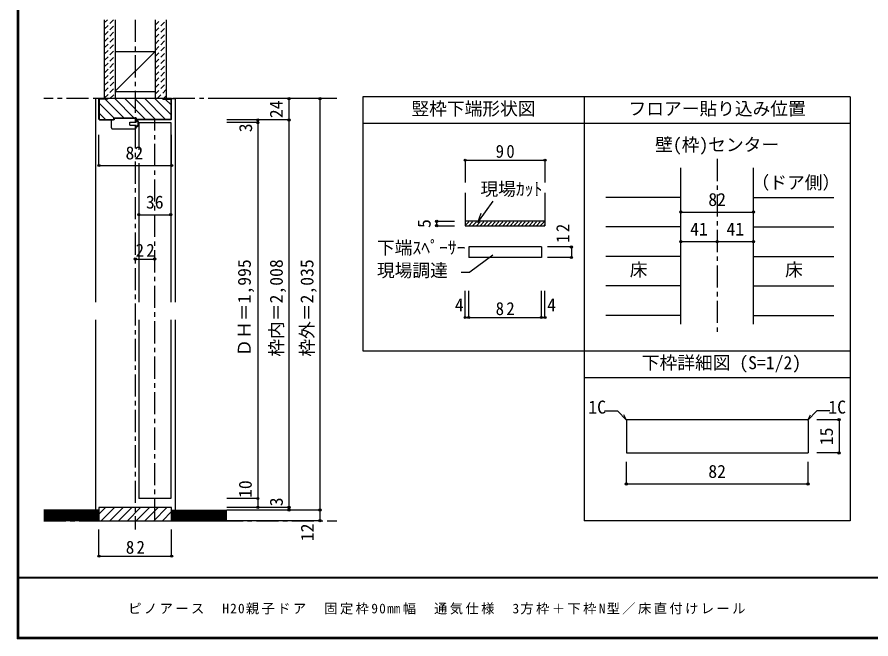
# Model space of a CAD drawing. Units: millimetres at full size, sheet at 1:5, with parts at other scales. Extents: x -973 to 977, y -718 to 696.
# Drawn here: x -973 to -10, y -701 to 0 of the extents above; entities that cross this region are included whole.
import ezdxf
from ezdxf.enums import TextEntityAlignment as Align

# ---------------------------------------------------------------- set-up
doc = ezdxf.new("R2010")
doc.units = ezdxf.units.MM
doc.header["$LTSCALE"] = 5
doc.header["$PDMODE"] = 32
doc.header["$PDSIZE"] = 2.5
doc.linetypes.add('CHAIN1', pattern=[8, 5, -1, 1, -1])
doc.linetypes.add('DASHED1', pattern=[1.8, 1.2, -0.6])
for name, color, linetype in [('0-0_補助線', 4, 'Continuous'), ('0-1_通り芯', 4, 'CHAIN1'), ('0-3_仕上げ', 7, 'Continuous'), ('0-4_枠', 3, 'Continuous'), ('0-6_扉', 6, 'Continuous'), ('0-A_文字', 7, 'Continuous'), ('0-B_寸法', 7, 'Continuous'), ('0-C_ハッチ', 4, 'DASHED1'), ('1-4_枠', 3, 'Continuous'), ('1-B_寸法', 4, 'Continuous'), ('F-1_枠', 6, 'Continuous'), ('F-A_文字', 7, 'Continuous')]:
    doc.layers.add(name, color=color, linetype=linetype)
doc.styles.add('ＭＳ ゴシック', font='')
doc.styles.get('ＭＳ ゴシック').set_extended_font_data('MS Gothic')

# ---------------------------------------------------------------- blocks, each defined once
blk = doc.blocks.new('11')
at = {"layer": '0-0_補助線', "color": 7}
for p, q in [((-16.914, -5.816), (-16.914, 3.184)), ((-13.914, 3.184), (-16.914, 3.184)), ((11.086, 4.984), (11.086, 0.684)), ((-15.914, -6.816), (10.086, -6.816)), ((4.086, -2.716), (11.086, -2.716)), ((11.086, -5.816), (11.086, -2.716))]:
    blk.add_line(p, q, dxfattribs=at)
for points in [[(11.086, 4.984), (-13.914, 4.984), (-13.914, 3.184)], [(4.086, -2.716), (4.086, 0.684), (11.086, 0.684)]]:
    blk.add_lwpolyline(points, dxfattribs=at)
for centre, radius, start, end in [((9.605, -0.78), 4.487, 289.27145, 70.72856), ((9.605, -0.78), 3.887, 292.39487, 67.60513), ((-15.914, -5.816), 1, 180, 270), ((10.086, -5.816), 1, 270, 0)]:
    blk.add_arc(centre, radius, start, end, dxfattribs=at)

msp = doc.modelspace()

# ---------------------------------------------------------------- linework, layer by layer
at = {"layer": '0-0_補助線', "color": 3}
for p, q in [((-798.976, -91.5), (-880.976, -91.5)), ((-880.476, -114.586), (-880.476, -92)), ((-870.976, -92), (-880.476, -92)), ((-870.976, -92), (-870.976, -91.5)), ((-808.976, -92), (-808.976, -91.5)), ((-808.976, -92), (-799.476, -92)), ((-799.476, -114.586), (-799.476, -92)), ((-880.062, -115), (-880.476, -114.586)), ((-880.269, -115.5), (-864.474, -115.5)), ((-880.062, -115), (-864.474, -115)), ((-864.474, -113.499), (-864.474, -115.5)), ((-838.474, -113.499), (-864.474, -113.499)), ((-838.474, -115.5), (-838.474, -113.499)), ((-799.89, -115), (-838.474, -115)), ((-799.683, -115.5), (-838.474, -115.5)), ((-799.89, -115), (-799.476, -114.586)), ((-467.693, -197.826), (-467.693, -234.786)), ((-377.693, -197.826), (-377.693, -234.786)), ((-377.693, -229.786), (-467.693, -229.786)), ((-467.693, -234.786), (-377.693, -234.786))]:
    msp.add_line(p, q, dxfattribs=at)
at = {"layer": '0-0_補助線'}
for p, q in [((-873.947, -92), (-852.448, -113.499)), ((-863.133, -91.5), (-841.134, -113.499)), ((-851.819, -91.5), (-828.319, -115)), ((-840.505, -91.5), (-817.005, -115)), ((-829.192, -91.5), (-805.692, -115)), ((-817.878, -91.5), (-799.476, -109.902)), ((-806.064, -92), (-799.476, -98.588)), ((-880.476, -96.784), (-863.761, -113.499)), ((-880.476, -108.098), (-873.574, -115)), ((-499.751, -229.786), (-479.751, -229.786)), ((-499.751, -234.786), (-499.751, -229.786)), ((-499.751, -234.786), (-479.751, -234.786)), ((-347.803, -258.695), (-374.885, -258.695)), ((-347.803, -258.695), (-347.803, -270.695)), ((-347.803, -270.695), (-374.885, -270.695))]:
    msp.add_line(p, q, dxfattribs=at)
at = {"layer": '0-0_補助線', "color": 6}
msp.add_line((-835.976, -118.5), (-799.976, -118.5), dxfattribs=at)
at = {"layer": '0-0_補助線', "color": 7}
for p, q in [((-453.42, -231.125), (-436.106, -207.173)), ((-453.42, -231.125), (-449.673, -220.818)), ((-463.693, -258.695), (-463.693, -270.695)), ((-381.693, -258.695), (-463.693, -258.695)), ((-381.693, -258.695), (-381.693, -270.695)), ((-436.538, -267.9), (-462.338, -287.249)), ((-381.693, -270.695), (-463.693, -270.695)), ((-472.183, -287.249), (-462.338, -287.249))]:
    msp.add_line(p, q, dxfattribs=at)
at = {"layer": '0-0_補助線', "linetype": 'DASHED1'}
for p, q in [((-467.693, -234.689), (-462.79, -229.786)), ((-463.548, -234.786), (-458.548, -229.786)), ((-459.305, -234.786), (-454.305, -229.786)), ((-455.063, -234.786), (-450.063, -229.786)), ((-450.82, -234.786), (-445.82, -229.786)), ((-446.577, -234.786), (-441.577, -229.786)), ((-442.335, -234.786), (-437.335, -229.786)), ((-438.092, -234.786), (-433.092, -229.786)), ((-433.849, -234.786), (-428.849, -229.786)), ((-429.607, -234.786), (-424.607, -229.786)), ((-425.364, -234.786), (-420.364, -229.786)), ((-421.121, -234.786), (-416.121, -229.786)), ((-416.879, -234.786), (-411.879, -229.786)), ((-412.636, -234.786), (-407.636, -229.786)), ((-408.393, -234.786), (-403.393, -229.786)), ((-404.151, -234.786), (-399.151, -229.786)), ((-399.908, -234.786), (-394.908, -229.786)), ((-395.666, -234.786), (-390.666, -229.786)), ((-391.423, -234.786), (-386.423, -229.786)), ((-387.18, -234.786), (-382.18, -229.786)), ((-382.938, -234.786), (-377.938, -229.786)), ((-378.695, -234.786), (-377.693, -233.784))]:
    msp.add_line(p, q, dxfattribs=at)
at = {"layer": '0-0_補助線', "color": 3}
for points in [[(-880.269, -115.5), (-880.976, -114.793), (-880.976, -91.5)], [(-799.683, -115.5), (-798.976, -114.793), (-798.976, -91.5)]]:
    msp.add_lwpolyline(points, dxfattribs=at)
at = {"layer": '0-0_補助線', "color": 7}
for p in [(-499.751, -229.786), (-499.751, -234.786), (-347.803, -258.695), (-347.803, -270.695)]:
    msp.add_point(p, dxfattribs=at)
at = {"layer": '0-1_通り芯'}
for p, q in [((-839.976, -2.5), (-839.976, -577.5)), ((-612.619, -91.5), (-943.333, -91.5)), ((-817.976, -567.5), (-817.976, -115.5)), ((-183.347, -159.5), (-183.347, -356.007)), ((-943.333, -567.5), (-612.619, -567.5))]:
    msp.add_line(p, q, dxfattribs=at)
at = {"layer": '0-3_仕上げ', "color": 2}
for p, q in [((-874.976, -2.5), (-874.976, -91.5)), ((-862.476, -2.5), (-862.476, -91.5)), ((-817.476, -2.5), (-817.476, -91.5)), ((-804.976, -2.5), (-804.976, -91.5)), ((-880.976, -555.5), (-943.333, -555.5)), ((-880.976, -567.5), (-880.976, -555.5)), ((-798.976, -567.5), (-798.976, -555.5)), ((-798.976, -555.5), (-736.619, -555.5)), ((-880.976, -567.5), (-943.333, -567.5)), ((-798.976, -567.5), (-736.619, -567.5))]:
    msp.add_line(p, q, dxfattribs=at)
at = {"layer": '0-3_仕上げ', "color": 3}
for p, q in [((-862.476, -38.5), (-817.476, -38.5)), ((-862.476, -83.5), (-817.476, -83.5))]:
    msp.add_line(p, q, dxfattribs=at)
at = {"layer": '0-3_仕上げ'}
for p, q in [((-862.476, -82.928), (-817.476, -38.5)), ((-880.976, -557), (-943.333, -557)), ((-880.976, -558.5), (-943.333, -558.5)), ((-798.976, -557), (-736.619, -557)), ((-798.976, -558.5), (-736.619, -558.5)), ((-880.976, -560), (-943.333, -560)), ((-880.976, -561.5), (-943.333, -561.5)), ((-880.976, -563), (-943.333, -563)), ((-880.976, -564.5), (-943.333, -564.5)), ((-880.976, -566), (-943.333, -566)), ((-798.976, -560), (-736.619, -560)), ((-798.976, -561.5), (-736.619, -561.5)), ((-798.976, -563), (-736.619, -563)), ((-798.976, -564.5), (-736.619, -564.5)), ((-798.976, -566), (-736.619, -566))]:
    msp.add_line(p, q, dxfattribs=at)
at = {"layer": '0-3_仕上げ', "color": 4}
for p, q in [((-224.347, -202.801), (-308.798, -202.801)), ((-142.347, -202.801), (-51.768, -202.801)), ((-224.347, -236.103), (-308.798, -236.103)), ((-142.347, -236.103), (-51.768, -236.103)), ((-224.347, -269.404), (-308.798, -269.404)), ((-142.347, -269.404), (-51.768, -269.404)), ((-224.347, -302.706), (-308.798, -302.706)), ((-142.347, -302.706), (-51.768, -302.706)), ((-224.347, -336.007), (-308.798, -336.007)), ((-142.347, -336.007), (-51.768, -336.007))]:
    msp.add_line(p, q, dxfattribs=at)
at = {"layer": '0-4_枠', "color": 4}
for p, q in [((-880.976, -91.5), (-884.976, -91.5)), ((-884.976, -91.5), (-884.976, -321)), ((-798.976, -91.5), (-794.976, -91.5)), ((-794.976, -91.5), (-794.976, -321)), ((-884.976, -341), (-884.976, -555.5)), ((-794.976, -341), (-794.976, -555.5))]:
    msp.add_line(p, q, dxfattribs=at)
at = {"layer": '0-4_枠'}
for p, q in [((-224.347, -346.007), (-224.347, -169.5)), ((-142.347, -346.007), (-142.347, -169.5))]:
    msp.add_line(p, q, dxfattribs=at)
msp.add_lwpolyline([(-880.976, -567.5), (-798.976, -567.5), (-798.976, -552.5), (-880.976, -552.5)], close=True, dxfattribs=at)
at = {"layer": '0-6_扉'}
for p, q in [((-835.976, -118.5), (-835.976, -149.19)), ((-799.976, -118.5), (-799.976, -321)), ((-835.976, -164.422), (-835.976, -321)), ((-835.976, -341), (-835.976, -542.5)), ((-799.976, -341), (-799.976, -542.5)), ((-799.976, -542.5), (-835.976, -542.5))]:
    msp.add_line(p, q, dxfattribs=at)
at = {"layer": '0-A_文字', "color": 3}
for p, q in [((-583.347, -89.5), (-583.347, -376.007)), ((-33.347, -89.5), (-583.347, -89.5)), ((-333.347, -89.5), (-333.347, -567.5)), ((-33.347, -89.5), (-33.347, -567.5)), ((-33.347, -119.5), (-583.347, -119.5)), ((-583.347, -376.007), (-33.347, -376.007)), ((-333.347, -406.007), (-33.347, -406.007)), ((-33.347, -567.5), (-333.347, -567.5))]:
    msp.add_line(p, q, dxfattribs=at)
at = {"layer": '0-B_寸法', "color": 4}
for p, q in [((-631.619, -91.5), (-736.619, -91.5)), ((-666.619, -91.5), (-666.619, -555.5)), ((-631.619, -91.5), (-631.619, -567.5)), ((-666.619, -115.5), (-736.619, -115.5)), ((-701.619, -115.5), (-701.619, -552.5)), ((-701.619, -118.5), (-736.619, -118.5)), ((-880.976, -166.922), (-880.976, -132.4)), ((-798.976, -166.922), (-798.976, -132.4)), ((-467.693, -160.894), (-377.693, -160.894)), ((-467.693, -160.894), (-467.693, -185.894)), ((-377.693, -160.894), (-377.693, -185.894)), ((-880.976, -166.922), (-798.976, -166.922)), ((-224.347, -219.452), (-142.347, -219.452)), ((-835.976, -222.382), (-799.976, -222.382)), ((-224.347, -252.753), (-142.347, -252.753)), ((-839.976, -272.382), (-817.976, -272.382)), ((-467.693, -338.343), (-467.693, -308.335)), ((-463.693, -338.343), (-463.693, -308.335)), ((-381.693, -338.343), (-381.693, -308.335)), ((-377.693, -338.343), (-377.693, -308.335)), ((-467.693, -338.343), (-463.693, -338.343)), ((-463.693, -338.343), (-381.693, -338.343)), ((-381.693, -338.343), (-377.693, -338.343)), ((-701.619, -542.5), (-736.619, -542.5)), ((-666.619, -552.5), (-736.619, -552.5)), ((-631.619, -555.5), (-736.619, -555.5)), ((-631.619, -567.5), (-736.619, -567.5)), ((-880.976, -607.5), (-880.976, -577.5)), ((-798.976, -607.5), (-798.976, -577.5)), ((-880.976, -607.5), (-798.976, -607.5))]:
    msp.add_line(p, q, dxfattribs=at)
at = {"layer": '0-B_寸法'}
for p in [(-666.619, -91.5), (-631.619, -91.5), (-701.619, -115.5), (-666.619, -115.5), (-701.619, -118.5), (-467.693, -160.894), (-377.693, -160.894), (-880.976, -166.922), (-798.976, -166.922), (-835.976, -222.382), (-799.976, -222.382), (-224.347, -219.452), (-142.347, -219.452), (-224.347, -252.753), (-183.347, -252.753), (-142.347, -252.753), (-839.976, -272.382), (-817.976, -272.382), (-467.693, -338.343), (-463.693, -338.343), (-381.693, -338.343), (-377.693, -338.343), (-701.619, -542.5), (-701.619, -552.5), (-666.619, -552.5), (-666.619, -555.5), (-631.619, -555.5), (-631.619, -567.5), (-880.976, -607.5), (-798.976, -607.5)]:
    msp.add_point(p, dxfattribs=at)
at = {"layer": '0-C_ハッチ'}
for p, q in [((-874.976, -6.04), (-871.436, -2.5)), ((-874.976, -13.111), (-864.365, -2.5)), ((-874.976, -20.182), (-862.476, -7.682)), ((-817.476, -8.748), (-811.228, -2.5)), ((-817.476, -15.819), (-804.976, -3.319)), ((-874.976, -27.253), (-862.476, -14.753)), ((-817.476, -22.89), (-804.976, -10.39)), ((-817.476, -29.961), (-804.976, -17.461)), ((-874.976, -34.324), (-862.476, -21.824)), ((-874.976, -41.395), (-862.476, -28.895)), ((-817.476, -37.032), (-804.976, -24.532)), ((-874.976, -48.466), (-862.476, -35.966)), ((-817.476, -44.103), (-804.976, -31.603)), ((-874.976, -55.537), (-862.476, -43.037)), ((-817.476, -51.174), (-804.976, -38.674)), ((-817.476, -58.246), (-804.976, -45.746)), ((-874.976, -62.608), (-862.476, -50.108)), ((-874.976, -69.679), (-862.476, -57.179)), ((-817.476, -65.317), (-804.976, -52.817)), ((-874.976, -76.751), (-862.476, -64.251)), ((-817.476, -72.388), (-804.976, -59.888)), ((-817.476, -79.459), (-804.976, -66.959)), ((-874.654, -83.5), (-862.476, -71.322)), ((-817.476, -86.53), (-804.976, -74.03)), ((-874.976, -90.893), (-862.476, -78.393)), ((-868.512, -91.5), (-862.476, -85.464)), ((-815.375, -91.5), (-804.976, -81.101)), ((-808.304, -91.5), (-804.976, -88.172))]:
    msp.add_line(p, q, dxfattribs=at)
at = {"layer": '0-C_ハッチ', "linetype": 'Continuous'}
for p, q in [((-880.976, -559.992), (-873.484, -552.5)), ((-878.584, -567.5), (-863.584, -552.5)), ((-868.685, -567.5), (-853.685, -552.5)), ((-858.785, -567.5), (-843.785, -552.5)), ((-848.886, -567.5), (-833.886, -552.5)), ((-838.986, -567.5), (-823.986, -552.5)), ((-829.087, -567.5), (-814.087, -552.5)), ((-819.187, -567.5), (-804.187, -552.5)), ((-809.288, -567.5), (-798.976, -557.188)), ((-799.388, -567.5), (-798.976, -567.088))]:
    msp.add_line(p, q, dxfattribs=at)
at = {"layer": '1-4_枠'}
for p, q in [((-285.14, -453.601), (-285.847, -454.308)), ((-285.847, -454.308), (-285.847, -491.101)), ((-81.554, -453.601), (-285.14, -453.601)), ((-81.554, -453.601), (-80.847, -454.308)), ((-80.847, -454.308), (-80.847, -491.101)), ((-285.847, -491.101), (-80.847, -491.101))]:
    msp.add_line(p, q, dxfattribs=at)
at = {"layer": '1-B_寸法'}
for p, q in [((-310.653, -443.601), (-295.847, -443.601)), ((-285.493, -453.955), (-295.847, -443.601)), ((-285.493, -453.955), (-288.765, -448.287)), ((-81.201, -453.955), (-70.847, -443.601)), ((-81.201, -453.955), (-77.929, -448.287)), ((-56.041, -443.601), (-70.847, -443.601)), ((-45.847, -453.601), (-70.847, -453.601)), ((-45.847, -453.601), (-45.847, -491.101)), ((-45.847, -491.101), (-70.847, -491.101)), ((-285.847, -526.101), (-285.847, -501.101)), ((-80.847, -526.101), (-80.847, -501.101)), ((-285.847, -526.101), (-80.847, -526.101))]:
    msp.add_line(p, q, dxfattribs=at)
at = {"layer": '1-B_寸法', "color": 7}
for p in [(-45.847, -453.601), (-45.847, -491.101), (-285.847, -526.101), (-80.847, -526.101)]:
    msp.add_point(p, dxfattribs=at)
at = {"layer": 'F-1_枠'}
for p, q in [((-973.347, 695.833), (-973.347, -700.833)), ((-972.514, 695.833), (-972.514, -700.833)), ((-971.68, 695.833), (-971.68, -700.833)), ((976.653, -631.667), (-973.347, -631.667)), ((976.653, -632.5), (-973.347, -632.5)), ((976.653, -699.167), (-973.347, -699.167)), ((976.653, -700), (-973.347, -700)), ((976.653, -700.833), (-973.347, -700.833))]:
    msp.add_line(p, q, dxfattribs=at)

# ---------------------------------------------------------------- block references
at = {"layer": '0-0_補助線'}
msp.add_blockref('11', (-850.06, -118.684), dxfattribs=at)

# ---------------------------------------------------------------- texts
at = {"layer": '0-0_補助線', "color": 7, "style": 'ＭＳ ゴシック'}
for s, p in [('現場ｶｯﾄ', (-450.487, -205.147)), ('下端ｽﾍﾟｰｻｰ', (-567.274, -271.298)), ('現場調達', (-567.274, -296.893))]:
    msp.add_text(s, height=14.66, dxfattribs=at).set_placement(p, align=Align.BOTTOM_LEFT)
msp.add_text('5', height=14.66, rotation=90, dxfattribs=at).set_placement((-502.251, -237.379), align=Align.BOTTOM_LEFT)
at = {"layer": '0-0_補助線', "color": 7, "insert": (-350.303, -254.122), "char_height": 14.66, "attachment_point": 7, "rotation": 90, "style": 'ＭＳ ゴシック'}
msp.add_mtext('\\T1.27;\\W0.95;12', dxfattribs=at)
at = {"layer": '0-A_文字', "style": 'ＭＳ ゴシック'}
for s, p in [('竪枠下端形状図', (-528.347, -114.5)), ('フロアー貼り込み位置', (-283.347, -114.5)), ('壁(枠)センター', (-253.347, -155.091)), ('（ドア側）', (-144.517, -197.835)), ('床', (-282.002, -296.055)), ('床', (-106.681, -296.055)), ('下枠詳細図 (S=1/2)', (-268.347, -401.007))]:
    msp.add_text(s, height=14.66, dxfattribs=at).set_placement(p, align=Align.BOTTOM_LEFT)
at = {"layer": '0-B_寸法', "style": 'ＭＳ ゴシック'}
for s, p in [('24', (-669.119, -113.5)), ('3', (-703.782, -129.385)), ('ＤＨ＝1,995', (-705.214, -382.5)), ('枠内＝2,008', (-669.119, -382.5)), ('枠外＝2,035', (-634.519, -382.5)), ('10', (-704.119, -541.875)), ('3', (-669.119, -551.25)), ('12', (-634.119, -590.644))]:
    msp.add_text(s, height=14.66, rotation=90, dxfattribs=at).set_placement(p, align=Align.BOTTOM_LEFT)
for s, p in [('82', (-850.976, -164.422)), ('36', (-827.976, -219.882)), ('82', (-193.347, -216.952)), ('41', (-213.847, -250.253)), ('41', (-172.847, -250.253)), ('4', (-479.332, -335.843)), ('4', (-375.209, -335.843))]:
    msp.add_text(s, height=14.66, dxfattribs=at).set_placement(p, align=Align.BOTTOM_LEFT)
at = {"layer": '0-B_寸法', "char_height": 14.66, "attachment_point": 7, "style": 'ＭＳ ゴシック'}
for s, insert in [('\\T1.27;\\W0.95;90', (-433.318, -158.394)), ('\\T1.27;\\W0.95;22', (-839.601, -269.882)), ('\\T1.27;\\W0.95;82', (-433.318, -335.843)), ('\\T1.27;\\W0.95;82', (-850.601, -605))]:
    msp.add_mtext(s, dxfattribs=dict(at, insert=insert))
at = {"layer": '1-B_寸法', "color": 7, "style": 'ＭＳ ゴシック'}
for s, p in [('1C', (-328.778, -451.101)), ('1C', (-57.916, -451.101)), ('82', (-193.347, -523.601))]:
    msp.add_text(s, height=14.66, dxfattribs=at).set_placement(p, align=Align.BOTTOM_LEFT)
msp.add_text('15', height=14.66, rotation=90, dxfattribs=at).set_placement((-48.347, -482.351), align=Align.BOTTOM_LEFT)
at = {"layer": 'F-A_文字', "insert": (-847.938, -673.333), "char_height": 11, "attachment_point": 7, "style": 'ＭＳ ゴシック'}
msp.add_mtext('\\T1.18;ピノアース\u3000H20親子ドア\u3000固定枠90㎜幅\u3000通気仕様\u30003方枠＋下枠N型／床直付けレール', dxfattribs=at)

doc.saveas('drawing.dxf')
